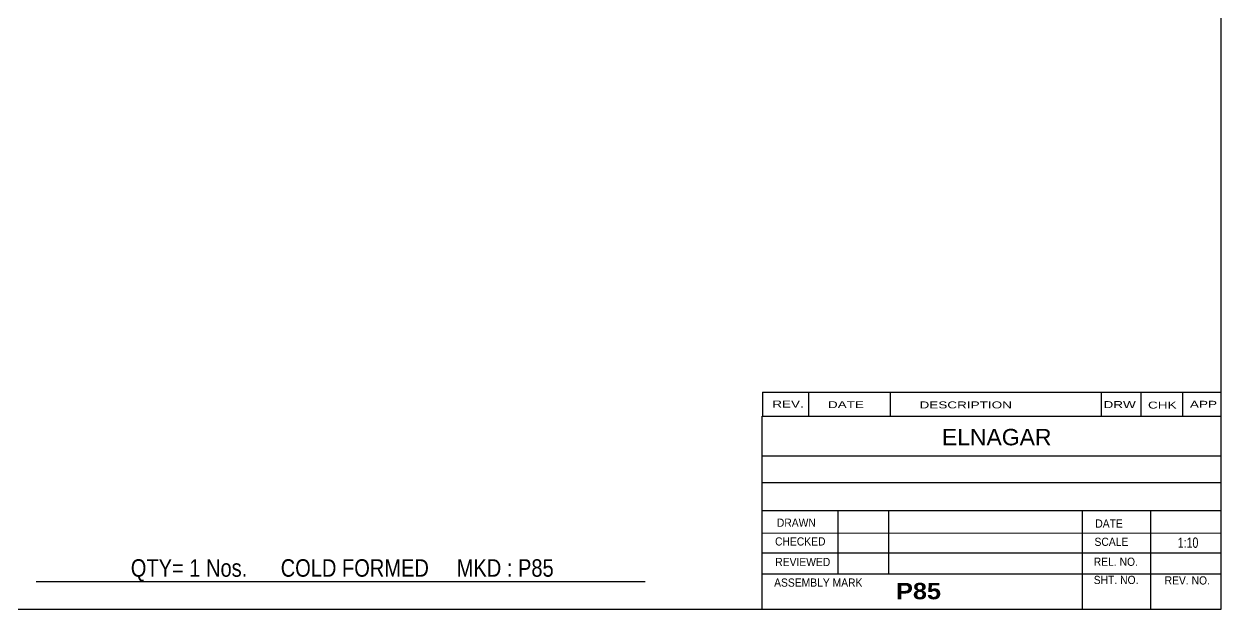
# Model space of a CAD drawing. Header units: millimetres. Extents: x -75 to 327, y -174 to 103.
# Drawn here: x 98.8 to 327.2, y -174.2 to -62.7 of the extents above; entities that cross this region are included whole.
import ezdxf

# ---------------------------------------------------------------- set-up
doc = ezdxf.new("R2010")
doc.units = ezdxf.units.MM
doc.styles.add('Arial', font='ARIAL.TTF', dxfattribs={"height": 0.2})
doc.styles.add('Arial Bold', font='ARIALBD.TTF', dxfattribs={"height": 0.2})
doc.styles.add('Arial Narrow', font='ARIALN.TTF', dxfattribs={"height": 0.2})

# ---------------------------------------------------------------- blocks, each defined once
blk = doc.blocks.new('Unknown-629085245-2042')
at = {"color": 5, "linetype": 'Continuous'}
for p, q in [((327.25, -174.25), (327.25, 102.75)), ((-72.75, -174.25), (327.25, -174.25))]:
    blk.add_line(p, q, dxfattribs=at)
blk = doc.blocks.new('CBS_NAME_BLOG-629085245-2115')
at = {"color": 7, "linetype": 'Continuous'}
for p, q in [((239.66, -137.5), (327.18, -137.5)), ((239.66, -174.21), (239.66, -137.5)), ((239.66, -145.04), (327.18, -145.04)), ((239.73, -150.09), (327.25, -150.09)), ((239.66, -155.46), (327.18, -155.46)), ((254.18, -167.57), (254.18, -155.47)), ((263.87, -167.54), (263.87, -155.47)), ((300.78, -174.21), (300.78, -155.48)), ((313.83, -174.21), (313.83, -155.47)), ((239.67, -159.76), (327.25, -159.74)), ((239.66, -163.51), (327.18, -163.51)), ((239.66, -167.55), (327.18, -167.55)), ((239.66, -174.25), (327.25, -174.25))]:
    blk.add_line(p, q, dxfattribs=at)
at = {"color": 3, "linetype": 'Continuous', "style": 'Arial'}
blk.add_text('ELNAGAR', height=3.133, dxfattribs=at).set_placement((273.98, -143.03))
at = {"color": 3, "linetype": 'Continuous'}
for s, height, style, width, p in [('DRAWN', 1.566, 'Arial', 0.9, (242.49, -158.57)), ('DATE', 1.566, 'Arial', 0.9, (303.25, -158.73)), ('CHECKED', 1.566, 'Arial', 0.9, (242.14, -162.14)), ('SCALE', 1.566, 'Arial', 0.9, (303.1, -162.21)), ('1:10', 1.957, 'Arial Narrow', 0.9, (318.99, -162.57)), ('REL. NO.', 1.566, 'Arial', 0.9, (302.96, -166.01)), ('REVIEWED', 1.566, 'Arial', 0.9, (242.18, -166.06)), ('ASSEMBLY MARK', 1.5663, 'Arial', 0.9, (241.96, -169.99)), ('SHT. NO.', 1.566, 'Arial', 0.9, (302.96, -169.48)), ('REV. NO.', 1.566, 'Arial', 0.9, (316.48, -169.57)), ('P85', 3.131, 'Arial Bold', 1.1, (265.24, -172.39))]:
    blk.add_text(s, height=height, dxfattribs=dict(at, style=style, width=width)).set_placement(p)
blk = doc.blocks.new('CBS_CALLOFF-629085245-2114')
at = {"color": 7, "linetype": 'Continuous'}
blk.add_line((101.13, -168.98), (217.36, -169), dxfattribs=at)
at = {"color": 3, "linetype": 'Continuous', "style": 'Arial Narrow'}
blk.add_text('QTY= 1 Nos.      COLD FORMED     MKD : P85', height=3.3405, dxfattribs=at).set_placement((119.2, -168.09))
blk = doc.blocks.new('CBS_REVISION-629085245-2116')
at = {"color": 7, "linetype": 'Continuous'}
for p, q in [((239.74, -132.87), (327.24, -132.87)), ((239.74, -132.87), (239.74, -137.5)), ((248.54, -132.87), (248.54, -137.5)), ((264.13, -132.87), (264.13, -137.44)), ((304.39, -132.87), (304.39, -137.5)), ((311.93, -132.87), (311.93, -137.5)), ((319.88, -132.87), (319.88, -137.5)), ((239.74, -137.5), (327.24, -137.5))]:
    blk.add_line(p, q, dxfattribs=at)
at = {"color": 7, "style": 'Arial Narrow', "width": 1.7}
for s, height, p in [('REV.', 1.326, (241.6, -135.82)), ('DATE', 1.326, (252.23, -135.94)), ('DESCRIPTION', 1.3257, (269.71, -135.99)), ('DRW', 1.326, (304.82, -135.93)), ('CHK', 1.326, (313.31, -136.02)), ('APP', 1.326, (321.31, -135.87))]:
    blk.add_text(s, height=height, dxfattribs=at).set_placement(p)

msp = doc.modelspace()

# ---------------------------------------------------------------- block references
for name in ['Unknown-629085245-2042', 'CBS_REVISION-629085245-2116', 'CBS_NAME_BLOG-629085245-2115', 'CBS_CALLOFF-629085245-2114']:
    msp.add_blockref(name, (0, 0))

doc.saveas('drawing.dxf')
